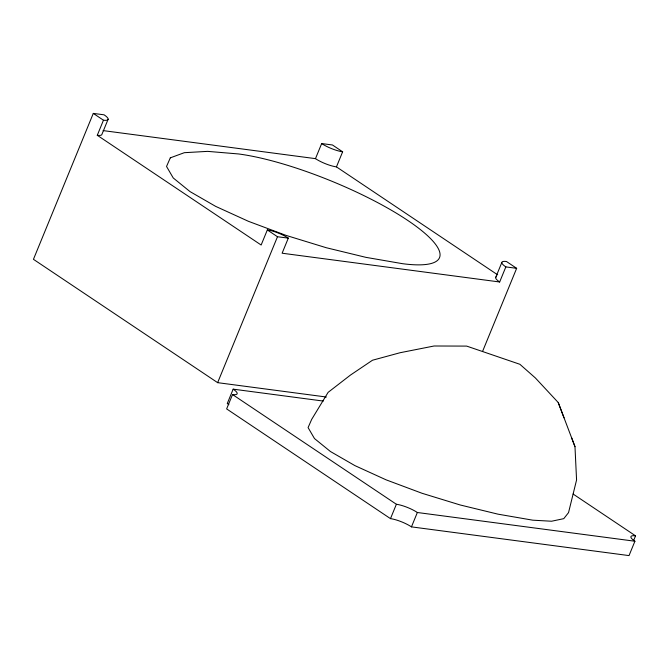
<?xml version="1.0" encoding="UTF-8"?>
<svg xmlns="http://www.w3.org/2000/svg" width="669" height="669" viewBox="0 0 669 669"><rect width="100%" height="100%" fill="white"/><g stroke="black" fill="none" stroke-linecap="round" stroke-linejoin="round"><path stroke-width="1" d="M482.566 351.426L516.652 268.328L506.483 261.512A15.964 3.696 22.3 0 0 505.848 266.898L499.659 281.983L282.117 253.217L288.306 238.131A15.964 3.696 22.3 0 0 267.332 229.935L261.144 245.021L97.281 135.297L103.461 120.211A15.964 3.696 22.3 0 0 104.096 114.825L93.292 113.404L33.45 259.321L217.634 382.66L326.355 397.018M108.127 119.224L101.939 134.31A15.964 3.696 22.3 0 1 97.281 135.297M217.634 382.66L277.484 236.742L288.306 238.131M103.093 130.597L315.475 158.645L321.664 143.559L332.468 144.981L342.637 151.796L336.448 166.882L497.694 274.859M323.294 401.066L233.163 389.157L227.268 403.532A15.964 3.696 22.3 0 1 228.873 404.695M233.163 389.157A15.964 3.696 22.3 0 1 232.528 394.543L226.64 408.91L390.487 518.634A15.964 3.696 22.3 0 1 411.46 526.871L629.027 555.596L634.914 541.229A15.964 3.696 22.3 0 1 635.55 535.844L573.132 494.048M390.487 518.634L396.383 504.267L232.528 394.543M495.637 277.585L501.825 262.499M411.46 526.871L417.356 512.504L634.914 541.229M633.585 540.636L635.55 535.844M505.848 266.898L516.652 268.328M93.292 113.404L103.461 120.211M267.332 229.935L277.484 236.742M574.98 446.675L558.23 402.521L535.359 377.943L519.88 364.287L466.669 346.099L434.089 345.998L400.171 352.705L372.508 360.223L350.447 375.083L328.111 392.36L311.679 419.379L308.083 427.591L314.48 438.555L330.436 451.516L354.871 465.599L386.105 479.84L422.022 493.27L460.172 504.97L497.945 514.152L532.783 520.181L551.574 521.235L563.775 518.651L568.541 512.613L576.569 479.974L574.98 446.675L571.669 437.894M558.23 402.521L564.017 417.799M342.637 151.796A15.964 3.696 22.3 0 1 321.664 143.559M336.448 166.882A15.964 3.696 22.3 0 1 315.475 158.645M499.659 281.983A15.964 3.696 22.3 0 1 496.256 276.799M396.383 504.267A15.964 3.696 22.3 0 1 417.356 512.504M170.311 157.842L166.531 166.464L173.246 177.971L190.004 191.585L215.652 206.37L248.458 221.322L286.165 235.421L326.221 247.714L365.893 257.348L402.47 263.678A128.599 29.804 22.3 0 0 407.572 220.31A128.599 29.804 22.3 0 0 238.616 153.962L207.624 151.37L184.326 152.691L170.311 157.842"/></g></svg>
